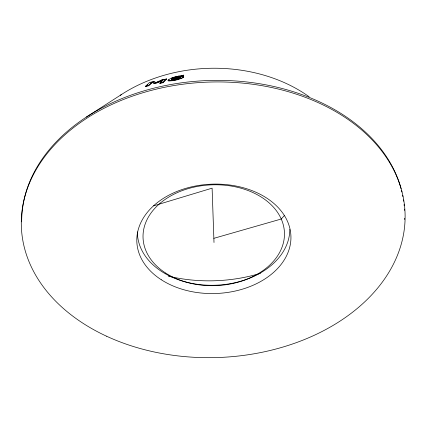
<?xml version="1.0" encoding="UTF-8"?>
<svg xmlns="http://www.w3.org/2000/svg" width="426" height="426" viewBox="0 0 426 426"><rect width="100%" height="100%" fill="white"/><g stroke="black" fill="none" stroke-linecap="round" stroke-linejoin="round"><path stroke-width="0.64" d="M180.358 77.452L180.395 78.011L179.809 78.432L178.041 79.108L180.358 77.452L172.551 78.677L181.428 76.68L183.537 76.643L183.675 77.303C179.016 79.657 173.254 81.164 168.084 80.818L168.898 79.646M174.91 80.194L174.852 79.934L181.891 78.006L183.707 76.802M171.875 79.007L176.204 77.314L183.414 75.833L183.712 75.152C178.441 76.414 172.216 76.6 168.004 80.264L168.35 80.743L169.931 80.775L175.246 79.806L171.337 79.981L171.987 79.257L177.333 77.42M172.551 78.677L171.428 79.087L174.964 77.394L183.356 75.578L183.712 75.152M284.27 215.673L281.245 219.017L213.857 238.331M152.018 82.245L154.34 83.246L156.832 82.708L163.02 79.875L159.888 83.091L159.947 83.352L163.036 82.692L166.475 79.071L162.077 79.753L156.06 82.484L153.797 81.536L149.489 82.468L145.596 86.441L148.653 85.78L152.077 82.5L148.589 85.519L145.532 86.18M159.888 83.091L162.972 82.426L166.417 78.815M159.947 83.352L163.078 80.131L156.89 82.963L154.398 83.501L152.077 82.5M145.596 86.441L147.795 84.375M86.356 117.081L121.426 94.551M150.783 82.452L153.855 81.792L156.124 82.745L159.127 81.377M160.33 80.828L162.136 80.008M180.416 77.713L174.703 78.608L172.051 79.518L171.396 80.242L173.318 80.173L173.254 79.912M179.101 76.03L171.939 77.942M153.573 205.854L212.105 188.164L214.001 242.49M175.187 79.545L177.977 78.847M162.753 79.875L166.475 79.071M183.771 75.407L182.669 75.327M183.771 77.063L182.376 76.584M175.528 77.83L175.65 78.368M178.904 77.095L180.267 76.85M177.163 79.076L176.295 79.571L176.231 79.311M289.808 229.401A76.243 54.65 -2 0 1 213.501 285.276A76.243 54.65 -2 0 1 137.364 231.866M260.424 273.348A138.269 105.19 -2 0 1 168.281 276.149M120.27 95.312A140.516 106.921 -2 0 1 309.138 96.766M404.572 218.224A191.53 137.758 -2 0 1 404.519 219.518M21.678 221.85A191.53 137.758 -2 0 1 194.49 81.371A191.53 137.758 -2 0 1 401.1 188.723M401.611 190.678A191.53 137.758 -2 0 1 401.931 191.982M402.65 195.257A191.53 137.758 -2 0 1 402.905 196.572M403.47 199.863A191.53 137.758 -2 0 1 403.662 201.184M404.066 204.48A191.53 137.758 -2 0 1 404.199 205.801M404.45 209.091A191.53 137.758 -2 0 1 404.519 210.401M161.284 279.749A77.095 54.704 -2 0 0 288.961 249.87A77.095 54.704 -2 0 0 191.375 186.886A77.095 54.704 -2 0 0 161.284 279.749M106.516 336.189A191.966 137.795 -2 0 0 404.7 225.647A191.966 137.795 -2 0 0 128.407 97.591A191.966 137.795 -2 0 0 106.516 336.189M165.773 273.13A70.748 50.438 -2 0 0 282.736 245.158A70.748 50.438 -2 0 0 192.733 187.419A70.748 50.438 -2 0 0 165.773 273.13"/></g></svg>
